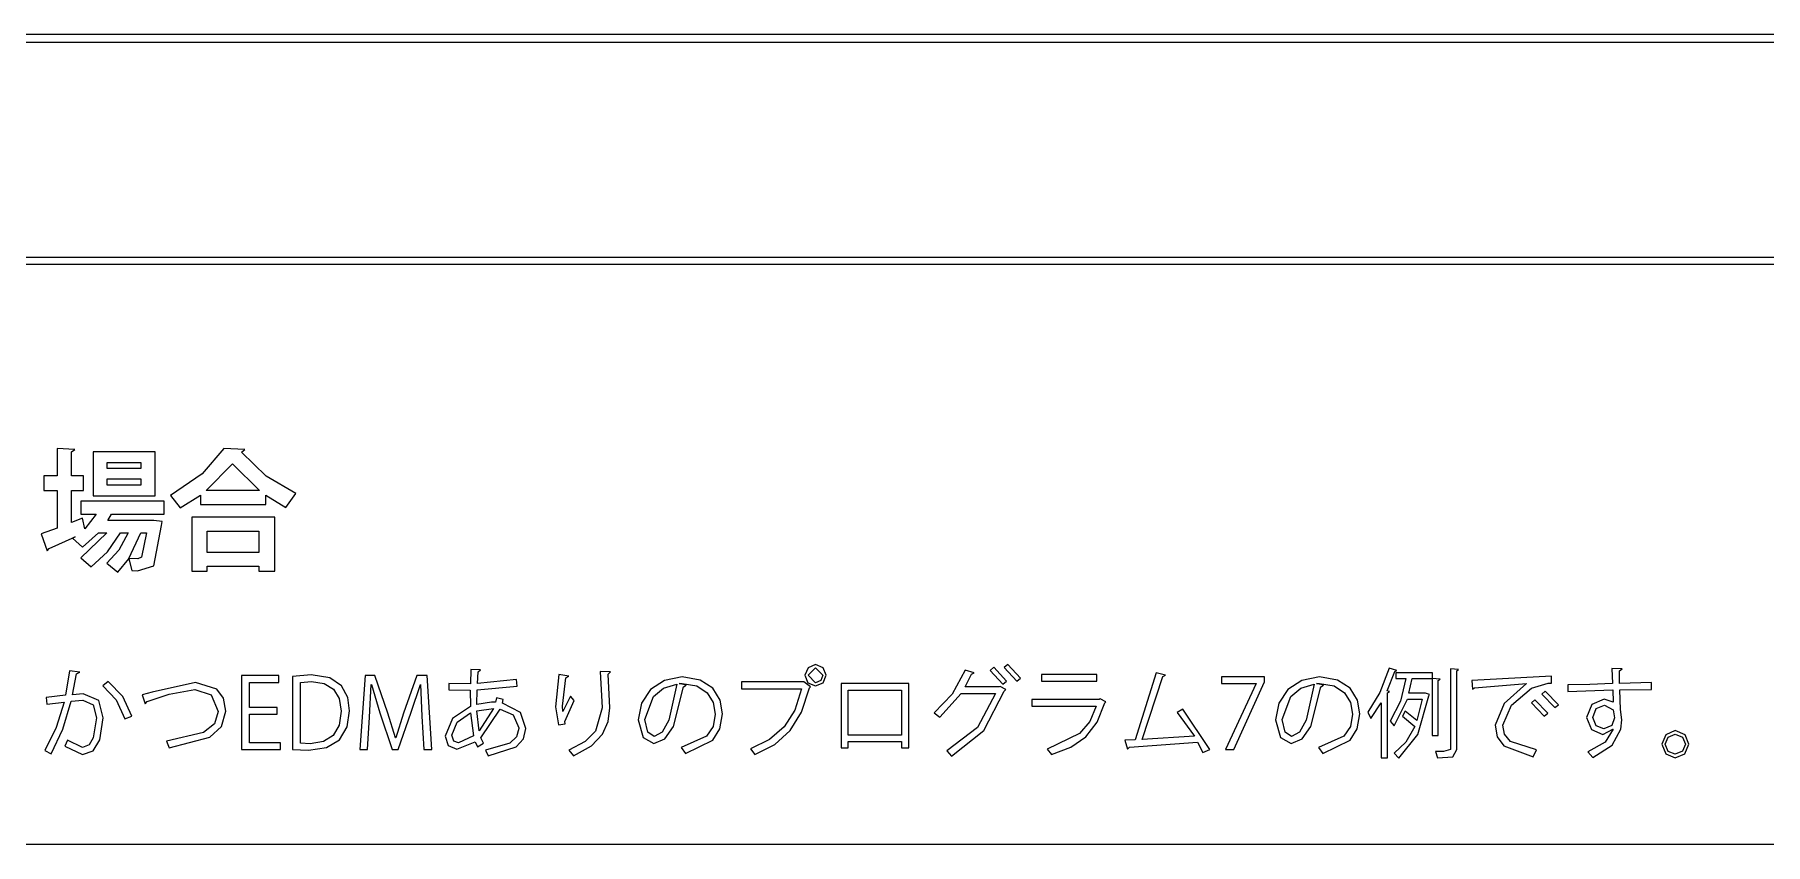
# Model space of a CAD drawing. Extents: x 18 to 210, y 9 to 277.
# Drawn here: x 68.7 to 125.2, y 250.8 to 277.3 of the extents above; entities that cross this region are included whole.
import ezdxf

# ---------------------------------------------------------------- set-up
doc = ezdxf.new("R2010")
doc.units = 0

msp = doc.modelspace()

# ---------------------------------------------------------------- linework, layer by layer
at = {"layer": '1'}
for p, q in [((192.997241, 277.267738), (17.991627, 277.267738)), ((192.997241, 277.013738), (17.991627, 277.013738)), ((17.991627, 270.007587), (192.997241, 270.007587)), ((17.991627, 269.774754), (192.997241, 269.774754)), ((69.986336, 263.721407), (69.403426, 263.75448)), ((69.403426, 263.75448), (69.403426, 262.865648)), ((69.878849, 263.646993), (69.986336, 263.721407)), ((69.878849, 262.865648), (69.878849, 263.646993)), ((70.581648, 263.655261), (70.581648, 262.212458)), ((72.607362, 263.655261), (70.581648, 263.655261)), ((71.0364, 263.10129), (71.0364, 263.303863)), ((71.0364, 263.303863), (72.136073, 263.303863)), ((72.136073, 263.303863), (72.136073, 263.10129)), ((72.607362, 262.212458), (72.607362, 263.655261)), ((74.852184, 263.758613), (74.137498, 262.931792)), ((75.534311, 263.721407), (74.852184, 263.758613)), ((75.422689, 263.638725), (75.534311, 263.721407)), ((76.224707, 262.857895), (75.422689, 263.638725)), ((69.403426, 262.865648), (68.969348, 262.865648)), ((68.969348, 262.865648), (68.969348, 262.390224)), ((70.267456, 262.865648), (69.878849, 262.865648)), ((70.267456, 262.390224), (70.267456, 262.865648)), ((72.136073, 263.10129), (71.0364, 263.10129)), ((71.0364, 262.563856), (71.0364, 262.766429)), ((71.0364, 262.766429), (72.136073, 262.766429)), ((72.136073, 262.766429), (72.136073, 262.563856)), ((74.137498, 262.931792), (73.103455, 262.228995)), ((74.273406, 262.386091), (75.129166, 263.254254)), ((75.129166, 263.254254), (76.013868, 262.386091)), ((77.200358, 262.291005), (76.224707, 262.857895)), ((68.969348, 262.390224), (69.403426, 262.390224)), ((69.403426, 262.390224), (69.403426, 261.158259)), ((69.878849, 261.344295), (69.878849, 262.390224)), ((69.878849, 262.390224), (70.267456, 262.390224)), ((70.581648, 262.212458), (72.607362, 262.212458)), ((72.136073, 262.563856), (71.0364, 262.563856)), ((73.103455, 262.228995), (73.417647, 261.819717)), ((73.417647, 261.819717), (74.083237, 262.241396)), ((74.083237, 262.241396), (74.083237, 261.935472)), ((76.013868, 262.386091), (74.273406, 262.386091)), ((76.216438, 261.935472), (76.216438, 262.237263)), ((76.216438, 262.237263), (76.86963, 261.836253)), ((76.86963, 261.836253), (77.200358, 262.291005)), ((72.900885, 262.042958), (70.180641, 262.042958)), ((70.180641, 262.042958), (70.180641, 261.613011)), ((70.180641, 261.613011), (70.685002, 261.613011)), ((70.685002, 261.613011), (70.312932, 261.141723)), ((71.061194, 261.406335), (71.181087, 261.61304)), ((71.181087, 261.61304), (72.900877, 261.61304)), ((72.900877, 261.61304), (72.900885, 262.042958)), ((74.083237, 261.935472), (76.216438, 261.935472)), ((69.403426, 261.158259), (68.882528, 260.972225)), ((70.234383, 261.484855), (69.878849, 261.344295)), ((71.028129, 261.005306), (70.184774, 260.195021)), ((70.230247, 260.542286), (70.759413, 261.005306)), ((70.312932, 261.141723), (70.234383, 261.484855)), ((70.759413, 261.005306), (71.028129, 261.005306)), ((71.048803, 260.383123), (71.478751, 261.005306)), ((72.458526, 261.406335), (71.061194, 261.406335)), ((71.72266, 261.005306), (71.422939, 260.4379)), ((71.478751, 261.005306), (71.72266, 261.005306)), ((71.7516, 260.170214), (72.136073, 261.005304)), ((72.136073, 261.005304), (72.322107, 261.005298)), ((72.322107, 261.005298), (72.165011, 260.207414)), ((72.557744, 261.41459), (72.458526, 261.406335)), ((72.830596, 261.373249), (72.557744, 261.41459)), ((72.561885, 259.92631), (72.809932, 261.249225)), ((72.809932, 261.249225), (72.830596, 261.373249)), ((76.514083, 261.513792), (73.802107, 261.513792)), ((73.802107, 261.513792), (73.802107, 259.76093)), ((74.302333, 260.36451), (74.302333, 261.05904)), ((74.302333, 261.05904), (75.993185, 261.05904)), ((75.993185, 261.05904), (75.993185, 260.36451)), ((76.514083, 259.76093), (76.514083, 261.513792)), ((68.882528, 260.972225), (69.0851, 260.414119)), ((69.0851, 260.414119), (69.147111, 260.500937)), ((69.147111, 260.500937), (69.990472, 260.881275)), ((69.990472, 260.877148), (69.911922, 260.835806)), ((69.911922, 260.835806), (70.230247, 260.542286)), ((69.990472, 260.881275), (69.990472, 260.877148)), ((71.422939, 260.4379), (71.023996, 260.01312)), ((70.184774, 260.195021), (70.519638, 259.897365)), ((70.519638, 259.897365), (71.048803, 260.383123)), ((71.023996, 260.01312), (71.387798, 259.727865)), ((71.387798, 259.727865), (71.743334, 260.157813)), ((71.743334, 260.157813), (71.846686, 259.773342)), ((72.04099, 260.157805), (71.7516, 260.170214)), ((72.024451, 259.769214), (72.561885, 259.92631)), ((72.165011, 260.207414), (72.04099, 260.157805)), ((75.993185, 260.36451), (74.302333, 260.36451)), ((74.302333, 259.76093), (74.302333, 259.918026)), ((74.302333, 259.918026), (75.993185, 259.918026)), ((75.993185, 259.918026), (75.993185, 259.76093)), ((71.846686, 259.773342), (72.024451, 259.769214)), ((73.802107, 259.76093), (74.302333, 259.76093)), ((75.993185, 259.76093), (76.514083, 259.76093)), ((69.81477, 256.502209), (69.678346, 255.704328)), ((70.145491, 256.456736), (69.81477, 256.502209)), ((82.911629, 256.551806), (82.89922, 256.080517)), ((83.229954, 256.531142), (82.911629, 256.551806)), ((83.147274, 256.469129), (83.229954, 256.531142)), ((87.129455, 256.48154), (87.199733, 255.290917)), ((87.472584, 256.465004), (87.129455, 256.48154)), ((93.915594, 256.605564), (93.811207, 256.357517)), ((94.162608, 256.704782), (93.915594, 256.605564)), ((93.918694, 256.357517), (94.162608, 256.601428)), ((94.405486, 256.604013), (94.162608, 256.704782)), ((94.162608, 256.601428), (94.402386, 256.357517)), ((94.505738, 256.357517), (94.405486, 256.604013)), ((99.046024, 256.522881), (98.623829, 255.736366)), ((99.34368, 256.440199), (99.046024, 256.522881)), ((99.976198, 256.6221), (99.864575, 256.518746)), ((99.864575, 256.518746), (100.273853, 256.068129)), ((100.393741, 256.167348), (99.976198, 256.6221)), ((100.435085, 256.71305), (100.323465, 256.609696)), ((100.323465, 256.609696), (100.736874, 256.163212)), ((100.852631, 256.262431), (100.435085, 256.71305)), ((112.887022, 256.593152), (112.579549, 255.79372)), ((113.135066, 256.51047), (112.887022, 256.593152)), ((113.064788, 256.477397), (113.135066, 256.51047)), ((115.148379, 256.547683), (114.887929, 256.56422)), ((114.887929, 256.56422), (114.887929, 253.939067)), ((115.090501, 256.506342), (115.148379, 256.547683)), ((115.090501, 253.939059), (115.090501, 256.506342)), ((120.486537, 256.568382), (120.155808, 256.580791)), ((120.155808, 256.580791), (120.176472, 256.084697)), ((120.403855, 256.502236), (120.486537, 256.568382)), ((120.407982, 256.09296), (120.403855, 256.502236)), ((69.909848, 255.724997), (70.042139, 256.402991)), ((70.042139, 256.402991), (70.145491, 256.456736)), ((71.071539, 256.150811), (70.902042, 256.01852)), ((70.902042, 256.01852), (71.33664, 255.5617)), ((71.546445, 255.665054), (71.071539, 256.150811)), ((73.924075, 256.117739), (72.510212, 255.811815)), ((74.61809, 255.902248), (73.924075, 256.117739)), ((76.645353, 256.349243), (75.421657, 256.349243)), ((75.421657, 256.349243), (75.421657, 253.930788)), ((75.68624, 255.307453), (75.68624, 256.126002)), ((75.68624, 256.126002), (76.645353, 256.126002)), ((76.645353, 256.126002), (76.645353, 256.349243)), ((77.700584, 256.369918), (77.088736, 256.320309)), ((77.088736, 256.320309), (77.088736, 253.939062)), ((77.353319, 256.126007), (77.70885, 256.154944)), ((77.353319, 254.141634), (77.353319, 256.126007)), ((78.30552, 256.270829), (77.700584, 256.369918)), ((77.70885, 256.154944), (78.125104, 256.092157)), ((78.125104, 256.092157), (78.428186, 255.906898)), ((78.689153, 256.008184), (78.30552, 256.270829)), ((78.890626, 255.633918), (78.689153, 256.008184)), ((79.457593, 256.349249), (79.288098, 253.930793)), ((79.780056, 256.349249), (79.457593, 256.349249)), ((79.606423, 254.993261), (79.6519, 256.059861)), ((79.6519, 256.059861), (79.664309, 256.059861)), ((79.664309, 256.059861), (79.93716, 255.129685)), ((80.205868, 255.121417), (79.780056, 256.349249)), ((81.152564, 256.349249), (80.710216, 255.121417)), ((80.966555, 255.15449), (81.26421, 256.059861)), ((81.483293, 256.349249), (81.152564, 256.349249)), ((81.26421, 256.059861), (81.272465, 256.059861)), ((81.272465, 256.059861), (81.313804, 255.018066)), ((81.632132, 253.930793), (81.483293, 256.349249)), ((82.89922, 256.080517), (82.188153, 256.088772)), ((82.188153, 256.088772), (82.19228, 255.882067)), ((83.114204, 255.882085), (84.424715, 256.006108)), ((83.122483, 256.084658), (83.147274, 256.469129)), ((84.395788, 256.221082), (83.122483, 256.084658)), ((84.424715, 256.006108), (84.395788, 256.221082)), ((85.785892, 256.382322), (85.678405, 255.332258)), ((86.104222, 256.328577), (85.785892, 256.382322)), ((85.901649, 255.348794), (86.009134, 256.274835)), ((86.009134, 256.274835), (86.104222, 256.328577)), ((87.389905, 256.394723), (87.472584, 256.465004)), ((87.443647, 255.290917), (87.389905, 256.394723)), ((89.229453, 256.191751), (88.776897, 255.888282)), ((88.872497, 255.669704), (89.199157, 255.935514)), ((89.199157, 255.935514), (89.631624, 256.072262)), ((89.805257, 256.303759), (89.229453, 256.191751)), ((89.631624, 256.072262), (89.376342, 254.888874)), ((89.525686, 254.686807), (89.854866, 255.981298)), ((89.710171, 256.084666), (89.805257, 256.092921)), ((89.937548, 256.030908), (89.710171, 256.084666)), ((90.397855, 256.20299), (89.805257, 256.303759)), ((89.805257, 256.092921), (90.287785, 256.010432)), ((89.854866, 255.981298), (89.937548, 256.030908)), ((90.287785, 256.010432), (90.62381, 255.78958)), ((90.806745, 255.93479), (90.397855, 256.20299)), ((91.043552, 255.550319), (90.806745, 255.93479)), ((91.744158, 256.138421), (91.744153, 255.919301)), ((91.744153, 255.919301), (93.699588, 255.919301)), ((93.761603, 256.138421), (91.744158, 256.138421)), ((93.699588, 255.919301), (93.482288, 255.224125)), ((93.708372, 255.159012), (93.960035, 255.952374)), ((93.782267, 256.146676), (93.761603, 256.138421)), ((93.997244, 255.981312), (93.782267, 256.146676)), ((93.811207, 256.357517), (93.914044, 256.112571)), ((93.811207, 256.357517), (93.811207, 256.357517)), ((93.914044, 256.112571), (94.162608, 256.010252)), ((94.162608, 256.113603), (93.918694, 256.357517)), ((93.960035, 255.952374), (93.997244, 255.981312)), ((94.335207, 256.187501), (94.162608, 256.113603)), ((94.162608, 256.113603), (94.162608, 256.113603)), ((94.162608, 256.010252), (94.405486, 256.112571)), ((94.402386, 256.357517), (94.335207, 256.187501)), ((94.405486, 256.112571), (94.505738, 256.357517)), ((95.002863, 256.084666), (95.002863, 253.984538)), ((97.202211, 256.084666), (95.002863, 256.084666)), ((97.202211, 253.992806), (97.202211, 256.084666)), ((99.046024, 255.977179), (99.256865, 256.398858)), ((100.149833, 255.977179), (99.046024, 255.977179)), ((99.256865, 256.398858), (99.34368, 256.440199)), ((100.187038, 255.993715), (100.149833, 255.977179)), ((100.368939, 255.890361), (100.187038, 255.993715)), ((100.273853, 256.068129), (100.393741, 256.167348)), ((100.736874, 256.163212), (100.852631, 256.262431)), ((103.342397, 256.378186), (101.531657, 256.378186)), ((101.531657, 256.378186), (101.531657, 256.167348)), ((101.531657, 256.167348), (103.342397, 256.167348)), ((103.342397, 256.167348), (103.342397, 256.378186)), ((105.278195, 256.440199), (104.591933, 254.249121)), ((104.827576, 254.257389), (105.493166, 256.316176)), ((105.584119, 256.36165), (105.278195, 256.440199)), ((105.493166, 256.316176), (105.584119, 256.36165)), ((108.812857, 256.307913), (107.415528, 256.307913)), ((107.415528, 256.307913), (107.415528, 256.088799)), ((107.415528, 256.088799), (108.540006, 256.088799)), ((108.540006, 256.084671), (107.54782, 253.930799)), ((107.816535, 253.930799), (108.812857, 256.142549)), ((108.540006, 256.088799), (108.540006, 256.084671)), ((108.812857, 256.142549), (108.812857, 256.307913)), ((110.032291, 256.191756), (109.579735, 255.888287)), ((109.675335, 255.66971), (110.001995, 255.93552)), ((110.001995, 255.93552), (110.434462, 256.072267)), ((110.608095, 256.303764), (110.032291, 256.191756)), ((110.434462, 256.072267), (110.17918, 254.888879)), ((110.328522, 254.686812), (110.657702, 255.981304)), ((110.513007, 256.084671), (110.608095, 256.092926)), ((110.740387, 256.030913), (110.513007, 256.084671)), ((111.200694, 256.202996), (110.608095, 256.303764)), ((110.608095, 256.092926), (111.090622, 256.010437)), ((110.657702, 255.981304), (110.740387, 256.030913)), ((111.090622, 256.010437), (111.426647, 255.789585)), ((111.609583, 255.934796), (111.200694, 256.202996)), ((111.84639, 255.550324), (111.609583, 255.934796)), ((112.820877, 255.849012), (113.064788, 256.477397)), ((114.300875, 256.440218), (113.106129, 256.440204)), ((113.106129, 256.440204), (113.106129, 256.250035)), ((113.106129, 256.250035), (113.424454, 256.250035)), ((113.424454, 256.250035), (113.253925, 255.508995)), ((113.53193, 255.770492), (113.631149, 256.250049)), ((113.631149, 256.250049), (114.300875, 256.250049)), ((114.544802, 256.233499), (114.288484, 256.250035)), ((114.288484, 256.250035), (114.288484, 254.393819)), ((114.300875, 256.250049), (114.300875, 256.440218)), ((114.486921, 256.188022), (114.544802, 256.233499)), ((114.486921, 254.393819), (114.486921, 256.188022)), ((118.187983, 256.332726), (115.579358, 256.183898)), ((115.579358, 256.183898), (115.604166, 255.90277)), ((115.604166, 255.90277), (115.674444, 255.95238)), ((115.674444, 255.95238), (117.369429, 256.084671)), ((117.369429, 256.084671), (116.641827, 255.439749)), ((116.881606, 255.380838), (117.530658, 255.935843)), ((117.530658, 255.935843), (118.072227, 256.101207)), ((118.072227, 256.101207), (118.187983, 256.09708)), ((118.187983, 256.09708), (118.187983, 256.332726)), ((119.436486, 256.059866), (118.713016, 256.04333)), ((118.713016, 256.04333), (118.721271, 255.832489)), ((120.176472, 256.084697), (119.436486, 256.059866)), ((121.445645, 256.117752), (120.407982, 256.09296)), ((121.445645, 255.898643), (121.445645, 256.117752)), ((69.678346, 255.704328), (69.049961, 255.634046)), ((69.049961, 255.634046), (69.070625, 255.410805)), ((69.070625, 255.410805), (69.632864, 255.485219)), ((69.632864, 255.485219), (69.377064, 254.649612)), ((69.592037, 254.603103), (69.864374, 255.510023)), ((69.864374, 255.510023), (70.248845, 255.543096)), ((70.261249, 255.753937), (69.909848, 255.724997)), ((70.248845, 255.543096), (70.585775, 255.39375)), ((70.767159, 255.538963), (70.261249, 255.753937)), ((70.585775, 255.39375), (70.687061, 254.968456)), ((70.910302, 254.964321), (70.767159, 255.538963)), ((71.33664, 255.5617), (71.613109, 254.931248)), ((71.844619, 255.018066), (71.546445, 255.665054)), ((72.510212, 255.811815), (72.183613, 255.720864)), ((72.183613, 255.720864), (72.282832, 255.427341)), ((72.282832, 255.427341), (72.340712, 255.501755)), ((72.340712, 255.501755), (73.05953, 255.742567)), ((73.05953, 255.742567), (73.899273, 255.890361)), ((73.899273, 255.890361), (74.439805, 255.720346)), ((74.439805, 255.720346), (74.664079, 255.175162)), ((74.83274, 255.6137), (74.61809, 255.902248)), ((74.912128, 255.187563), (74.83274, 255.6137)), ((78.428186, 255.906898), (78.613447, 255.603816)), ((78.613447, 255.603816), (78.676234, 255.187563)), ((78.949085, 255.199966), (78.890626, 255.633918)), ((82.19228, 255.882067), (82.890946, 255.873812)), ((82.890946, 255.873812), (82.895074, 255.340513)), ((83.105949, 255.406664), (83.114204, 255.882085)), ((83.585508, 255.481078), (83.105949, 255.406664)), ((83.713664, 255.47695), (83.585508, 255.481078)), ((83.746719, 255.625778), (83.713664, 255.47695)), ((83.969929, 255.567893), (83.746719, 255.625778)), ((83.941002, 255.448005), (83.969929, 255.567893)), ((84.532697, 255.14053), (83.941002, 255.448005)), ((85.909904, 255.179294), (85.901649, 255.348794)), ((86.157954, 255.671255), (85.909904, 255.179294)), ((85.980185, 254.852701), (86.281974, 255.530695)), ((86.281974, 255.530695), (86.157954, 255.671255)), ((88.480921, 255.442186), (88.374855, 254.902297)), ((88.776897, 255.888282), (88.480921, 255.442186)), ((88.593961, 254.910579), (88.872497, 255.669704)), ((90.62381, 255.78958), (90.820309, 255.470285)), ((90.820309, 255.470285), (90.884258, 255.092466)), ((91.119903, 255.100734), (91.043552, 255.550319)), ((95.221974, 254.402082), (95.221974, 255.873825)), ((95.221974, 255.873825), (96.970701, 255.873825)), ((96.970701, 255.873825), (96.970701, 254.402082)), ((98.623829, 255.736366), (98.037302, 255.129685)), ((98.215067, 254.989125), (98.917866, 255.762205)), ((98.917866, 255.762205), (100.038211, 255.762205)), ((100.038211, 255.762205), (99.444966, 254.652713)), ((99.658907, 254.550911), (100.323465, 255.840752)), ((100.323465, 255.840752), (100.368939, 255.890361)), ((103.420962, 255.567901), (101.225749, 255.567901)), ((101.225749, 255.567901), (101.225749, 255.348794)), ((101.225749, 255.348794), (103.325879, 255.348794)), ((103.325879, 255.348794), (103.113683, 254.850828)), ((103.350618, 254.825313), (103.59873, 255.456281)), ((103.454019, 255.584437), (103.420962, 255.567901)), ((103.640069, 255.489354), (103.454019, 255.584437)), ((103.59873, 255.456281), (103.640069, 255.489354)), ((109.283759, 255.442191), (109.177693, 254.902303)), ((109.579735, 255.888287), (109.283759, 255.442191)), ((109.3968, 254.910584), (109.675335, 255.66971)), ((111.426647, 255.789585), (111.623147, 255.47029)), ((111.623147, 255.47029), (111.687096, 255.092472)), ((111.922742, 255.10074), (111.84639, 255.550324)), ((112.579549, 255.79372), (112.188357, 255.158617)), ((112.291711, 254.951912), (112.626575, 255.460406)), ((112.626575, 255.460406), (112.626575, 253.657948)), ((112.891158, 255.824221), (112.820877, 255.849012)), ((112.833278, 255.787015), (112.891158, 255.824221)), ((112.833278, 253.657948), (112.833278, 255.787015)), ((113.253925, 255.508995), (112.91596, 254.860975)), ((113.052387, 254.712147), (113.482334, 255.58031)), ((113.482334, 255.58031), (113.957755, 255.58031)), ((114.032159, 255.770492), (113.53193, 255.770492)), ((113.957755, 255.58031), (113.792391, 254.881644)), ((113.823398, 254.427409), (114.176865, 255.691929)), ((114.069365, 255.778747), (114.032159, 255.770492)), ((114.201656, 255.729138), (114.069365, 255.778747)), ((114.176865, 255.691929), (114.201656, 255.729138)), ((116.641827, 255.439749), (116.348305, 254.732816)), ((116.592219, 254.732816), (116.881606, 255.380838)), ((117.638147, 255.555505), (117.530658, 255.460419)), ((117.530658, 255.460419), (117.948207, 255.018071)), ((118.068095, 255.117289), (117.638147, 255.555505)), ((117.98128, 255.836624), (117.869657, 255.741539)), ((117.869657, 255.741539), (118.291334, 255.303323)), ((118.411227, 255.398409), (117.98128, 255.836624)), ((118.291334, 255.303323), (118.411227, 255.398409)), ((118.721271, 255.832489), (120.184748, 255.882098)), ((119.499525, 255.405642), (119.328994, 254.980863)), ((119.899501, 255.576174), (119.499525, 255.405642)), ((119.643188, 255.2687), (119.911905, 255.386005)), ((120.197157, 255.476956), (119.899501, 255.576174)), ((119.911905, 255.386005), (120.197676, 255.225808)), ((120.184748, 255.882098), (120.197157, 255.476956)), ((120.41625, 255.886234), (121.445645, 255.898643)), ((120.436914, 255.237177), (120.41625, 255.886234)), ((70.687061, 254.968456), (70.587842, 254.3194)), ((70.802816, 254.253254), (70.910302, 254.964321)), ((71.613109, 254.931248), (71.844619, 255.018066)), ((74.664079, 255.175162), (74.538312, 254.778029)), ((74.773313, 254.683976), (74.912128, 255.187563)), ((76.587473, 255.307453), (75.68624, 255.307453)), ((75.68624, 254.154035), (75.68624, 255.088344)), ((75.68624, 255.088344), (76.587473, 255.088344)), ((76.587473, 255.088344), (76.587473, 255.307453)), ((78.676234, 255.187563), (78.60983, 254.730292)), ((78.870537, 254.6708), (78.949085, 255.199966)), ((79.540278, 253.930793), (79.606423, 254.993261)), ((79.93716, 255.129685), (80.342305, 253.939062)), ((80.449779, 254.311131), (80.205868, 255.121417)), ((80.710216, 255.121417), (80.458034, 254.311131)), ((80.536607, 253.939062), (80.966555, 255.15449)), ((81.313804, 255.018066), (81.371684, 253.930793)), ((82.311644, 254.949322), (82.072382, 254.368996)), ((82.287379, 254.402082), (82.465145, 254.824796)), ((82.895074, 255.340513), (82.311644, 254.949322)), ((82.465145, 254.824796), (82.90336, 255.129685)), ((82.90336, 255.129685), (82.994313, 254.385545)), ((83.110066, 255.199966), (83.6475, 255.278513)), ((83.18448, 254.546777), (83.110066, 255.199966)), ((83.6475, 255.278513), (83.18448, 254.546777)), ((83.238203, 254.315254), (83.870721, 255.249562)), ((83.870721, 255.249562), (84.293435, 255.061977)), ((84.293435, 255.061977), (84.474303, 254.641847)), ((84.705814, 254.625316), (84.532697, 255.14053)), ((85.678405, 255.332258), (85.769358, 254.736946)), ((85.98844, 254.774152), (85.980185, 254.852701)), ((87.199733, 255.290917), (86.975975, 254.531273)), ((87.209035, 254.431021), (87.391453, 254.845079)), ((87.391453, 254.845079), (87.443647, 255.290917)), ((88.374855, 254.902297), (88.529883, 254.330239)), ((88.685429, 254.504919), (88.593961, 254.910579)), ((89.376342, 254.888874), (89.158397, 254.502594)), ((90.884258, 255.092466), (90.814689, 254.688163)), ((91.039417, 254.605481), (91.119903, 255.100734)), ((93.482288, 255.224125), (93.136315, 254.677001)), ((93.335785, 254.55091), (93.708372, 255.159012)), ((98.037302, 255.129685), (98.215067, 254.989125)), ((103.113683, 254.850828), (102.775526, 254.456343)), ((102.987398, 254.352474), (103.350618, 254.825313)), ((106.150491, 255.253708), (105.960322, 255.146222)), ((105.960322, 255.146222), (106.526693, 254.373144)), ((107.026922, 253.939062), (106.150491, 255.253708)), ((109.177693, 254.902303), (109.33272, 254.330245)), ((109.488267, 254.504924), (109.3968, 254.910584)), ((110.17918, 254.888879), (109.961235, 254.502599)), ((111.687096, 255.092472), (111.617527, 254.688168)), ((111.842255, 254.605486), (111.922742, 255.10074)), ((112.188357, 255.158617), (112.291711, 254.951912)), ((112.91596, 254.860975), (113.052387, 254.712147)), ((113.40792, 255.183435), (113.31697, 255.022204)), ((113.31697, 255.022204), (113.72211, 254.683207)), ((113.792391, 254.881644), (113.40792, 255.183435)), ((117.948207, 255.018071), (118.068095, 255.117289)), ((119.328994, 254.980863), (119.490224, 254.582954)), ((119.535705, 254.980863), (119.643188, 255.2687)), ((119.643191, 254.71318), (119.535705, 254.980863)), ((120.238501, 254.972594), (120.148067, 254.722999)), ((120.197676, 255.225808), (120.238501, 254.972594)), ((120.474123, 254.902316), (120.436914, 255.237177)), ((120.445196, 254.596392), (120.474123, 254.902316)), ((69.377064, 254.649612), (69.000344, 253.897721)), ((69.211182, 253.798502), (69.592037, 254.603103)), ((69.748616, 254.240853), (69.661801, 254.046548)), ((70.232306, 254.001075), (69.748616, 254.240853)), ((70.587842, 254.3194), (70.453483, 254.084273)), ((70.58164, 253.891003), (70.802816, 254.253254)), ((74.18814, 254.494066), (72.977362, 254.203645)), ((73.060047, 253.988671), (74.387614, 254.333869)), ((74.538312, 254.778029), (74.18814, 254.494066)), ((74.387614, 254.333869), (74.773313, 254.683976)), ((78.414751, 254.397432), (78.0972, 254.194021)), ((78.202878, 253.999524), (78.618357, 254.253254)), ((78.60983, 254.730292), (78.414751, 254.397432)), ((78.618357, 254.253254), (78.870537, 254.6708)), ((80.458034, 254.311131), (80.449779, 254.311131)), ((82.072382, 254.368996), (82.168502, 254.06979)), ((82.355075, 254.208816), (82.287379, 254.402082)), ((82.994313, 254.385545), (82.506486, 254.158171)), ((83.18448, 254.546777), (83.18448, 254.546777)), ((83.320886, 254.141621), (83.238203, 254.315254)), ((84.397499, 254.347427), (84.179231, 254.139558)), ((84.389554, 254.020186), (84.625586, 254.284575)), ((84.474303, 254.621183), (84.397499, 254.347427)), ((84.474303, 254.641847), (84.474303, 254.621183)), ((84.625586, 254.284575), (84.705814, 254.625316)), ((85.769358, 254.736946), (85.98844, 254.774152)), ((86.975975, 254.531273), (86.639885, 254.195635)), ((86.848334, 254.057272), (87.209035, 254.431021)), ((88.529883, 254.330239), (88.883349, 254.133353)), ((88.891617, 254.356608), (88.685429, 254.504919)), ((88.883349, 254.133353), (89.242693, 254.28315)), ((89.158397, 254.502594), (88.891617, 254.356608)), ((88.891617, 254.356608), (88.891617, 254.356608)), ((89.242693, 254.28315), (89.525686, 254.686807)), ((90.606756, 254.372613), (89.780449, 253.996926)), ((89.912741, 253.802624), (90.804677, 254.236188)), ((90.814689, 254.688163), (90.606756, 254.372613)), ((90.804677, 254.236188), (91.039417, 254.605481)), ((92.655466, 254.260101), (92.03354, 253.955598)), ((93.136315, 254.677001), (92.655466, 254.260101)), ((92.829874, 254.097838), (93.335785, 254.55091)), ((96.970701, 254.402082), (95.221974, 254.402082)), ((99.444966, 254.652713), (98.442442, 253.893588)), ((98.603676, 253.719955), (99.658907, 254.550911)), ((102.775526, 254.456343), (101.725978, 253.951465)), ((102.494728, 254.00986), (102.987398, 254.352474)), ((104.591933, 254.249121), (104.257071, 254.236712)), ((104.257071, 254.236712), (104.343886, 253.95146)), ((106.526693, 254.373144), (104.827576, 254.257389)), ((109.33272, 254.330245), (109.686185, 254.133358)), ((109.694456, 254.356613), (109.488267, 254.504924)), ((109.686185, 254.133358), (110.045529, 254.283155)), ((109.961235, 254.502599), (109.694456, 254.356613)), ((109.694456, 254.356613), (109.694456, 254.356613)), ((110.045529, 254.283155), (110.328522, 254.686812)), ((111.409594, 254.372619), (110.583288, 253.996931)), ((110.715579, 253.802629), (111.607515, 254.236194)), ((111.617527, 254.688168), (111.409594, 254.372619)), ((111.607515, 254.236194), (111.842255, 254.605486)), ((113.197079, 253.649679), (113.823398, 254.427409)), ((113.72211, 254.683207), (113.427555, 254.173161)), ((114.288484, 254.393819), (114.486921, 254.393819)), ((116.348305, 254.732816), (116.414709, 254.350412)), ((116.414709, 254.350412), (116.628391, 254.051722)), ((116.653003, 254.431801), (116.592219, 254.732816)), ((116.845948, 254.197449), (116.653003, 254.431801)), ((119.490224, 254.582954), (119.862293, 254.426892)), ((119.887103, 254.612928), (119.643191, 254.71318)), ((119.862293, 254.426892), (120.188889, 254.596392)), ((120.148067, 254.722999), (119.887103, 254.612928)), ((119.887103, 254.612928), (119.887103, 254.612928)), ((120.193016, 254.596392), (119.933083, 254.178329)), ((120.166143, 254.079627), (120.445196, 254.596392)), ((120.188889, 254.596392), (120.193016, 254.596392)), ((121.911267, 254.419141), (121.781559, 254.104431)), ((121.897312, 254.104431), (121.993947, 254.339559)), ((122.223905, 254.550915), (121.911267, 254.419141)), ((121.993947, 254.339559), (122.223905, 254.43516)), ((122.541718, 254.41759), (122.223905, 254.550915)), ((122.223905, 254.550915), (122.223905, 254.550915)), ((122.223905, 254.43516), (122.459034, 254.339559)), ((122.459034, 254.339559), (122.554634, 254.104431)), ((122.670392, 254.104431), (122.541718, 254.41759)), ((69.000344, 253.897721), (69.211182, 253.798502)), ((69.661801, 254.046548), (70.236441, 253.773697)), ((70.453483, 254.084273), (70.232306, 254.001075)), ((70.236441, 253.773697), (70.58164, 253.891003)), ((72.977362, 254.203645), (73.060047, 253.988671)), ((75.421657, 253.930788), (76.699095, 253.930788)), ((76.699095, 254.154035), (75.68624, 254.154035)), ((76.699095, 253.930788), (76.699095, 254.154035)), ((77.088736, 253.939062), (77.613767, 253.910124)), ((77.663379, 254.125098), (77.353319, 254.141634)), ((77.613767, 253.910124), (78.202878, 253.999524)), ((78.0972, 254.194021), (77.663379, 254.125098)), ((79.288098, 253.930793), (79.540278, 253.930793)), ((80.342305, 253.939062), (80.536607, 253.939062)), ((81.371684, 253.930793), (81.632132, 253.930793)), ((82.168502, 254.06979), (82.456858, 253.947317)), ((82.506486, 254.158171), (82.355075, 254.208816)), ((82.456858, 253.947317), (83.056303, 254.182962)), ((82.506486, 254.158171), (82.506486, 254.158171)), ((83.056303, 254.182962), (83.130714, 254.025866)), ((83.130714, 254.025866), (83.320886, 254.141621)), ((84.179231, 254.139558), (83.391167, 253.918384)), ((83.391167, 253.918384), (83.477982, 253.728215)), ((83.477982, 253.728215), (84.389554, 254.020186)), ((86.639885, 254.195635), (86.104196, 253.914257)), ((86.104196, 253.914257), (86.261292, 253.732356)), ((86.261292, 253.732356), (86.848334, 254.057272)), ((89.780449, 253.996926), (89.912741, 253.802624)), ((92.03354, 253.955598), (92.178235, 253.769564)), ((92.178235, 253.769564), (92.829874, 254.097838)), ((95.002863, 253.984538), (95.221974, 253.984538)), ((95.221974, 253.984538), (95.221974, 254.191244)), ((95.221974, 254.191244), (96.970701, 254.191244)), ((96.970701, 254.191244), (96.970701, 253.992806)), ((96.970701, 253.992806), (97.202211, 253.992806)), ((98.442442, 253.893588), (98.603676, 253.719955)), ((101.725978, 253.951465), (101.858269, 253.769564)), ((101.858269, 253.769564), (102.494728, 254.00986)), ((104.343886, 253.95146), (104.405896, 254.01347)), ((104.405896, 254.01347), (106.634183, 254.174702)), ((106.634183, 254.174702), (106.80368, 253.839838)), ((106.80368, 253.839838), (107.026922, 253.939062)), ((107.54782, 253.930799), (107.816535, 253.930799)), ((110.583288, 253.996931), (110.715579, 253.802629)), ((112.626575, 253.657948), (112.833278, 253.657948)), ((113.427555, 254.173161), (113.052387, 253.815044)), ((113.052387, 253.815044), (113.197079, 253.649679)), ((114.656419, 253.864653), (114.395971, 253.86878)), ((114.395971, 253.86878), (114.462117, 253.65794)), ((114.462117, 253.65794), (114.966995, 253.700828)), ((114.887929, 253.939067), (114.656419, 253.864653)), ((114.966995, 253.700828), (115.090501, 253.939059)), ((116.628391, 254.051722), (117.584405, 253.699289)), ((117.691889, 253.922531), (116.845948, 254.197449)), ((117.584405, 253.699289), (117.691889, 253.922531)), ((119.933083, 254.178329), (119.366194, 253.856385)), ((119.366194, 253.856385), (119.527423, 253.674484)), ((119.527423, 253.674484), (120.166143, 254.079627)), ((121.781559, 254.104431), (121.911267, 253.79179)), ((121.993947, 253.872922), (121.897312, 254.104431)), ((121.911267, 253.79179), (122.223905, 253.662083)), ((122.223905, 253.777838), (121.993947, 253.872922)), ((122.460584, 253.876022), (122.223905, 253.777838)), ((122.223905, 253.662083), (122.540167, 253.79179)), ((122.223905, 253.777838), (122.223905, 253.777838)), ((122.554634, 254.104431), (122.460584, 253.876022)), ((122.540167, 253.79179), (122.670392, 254.104431)), ((191.833077, 250.838576), (17.991627, 250.838576))]:
    msp.add_line(p, q, dxfattribs=at)

doc.saveas('drawing.dxf')
